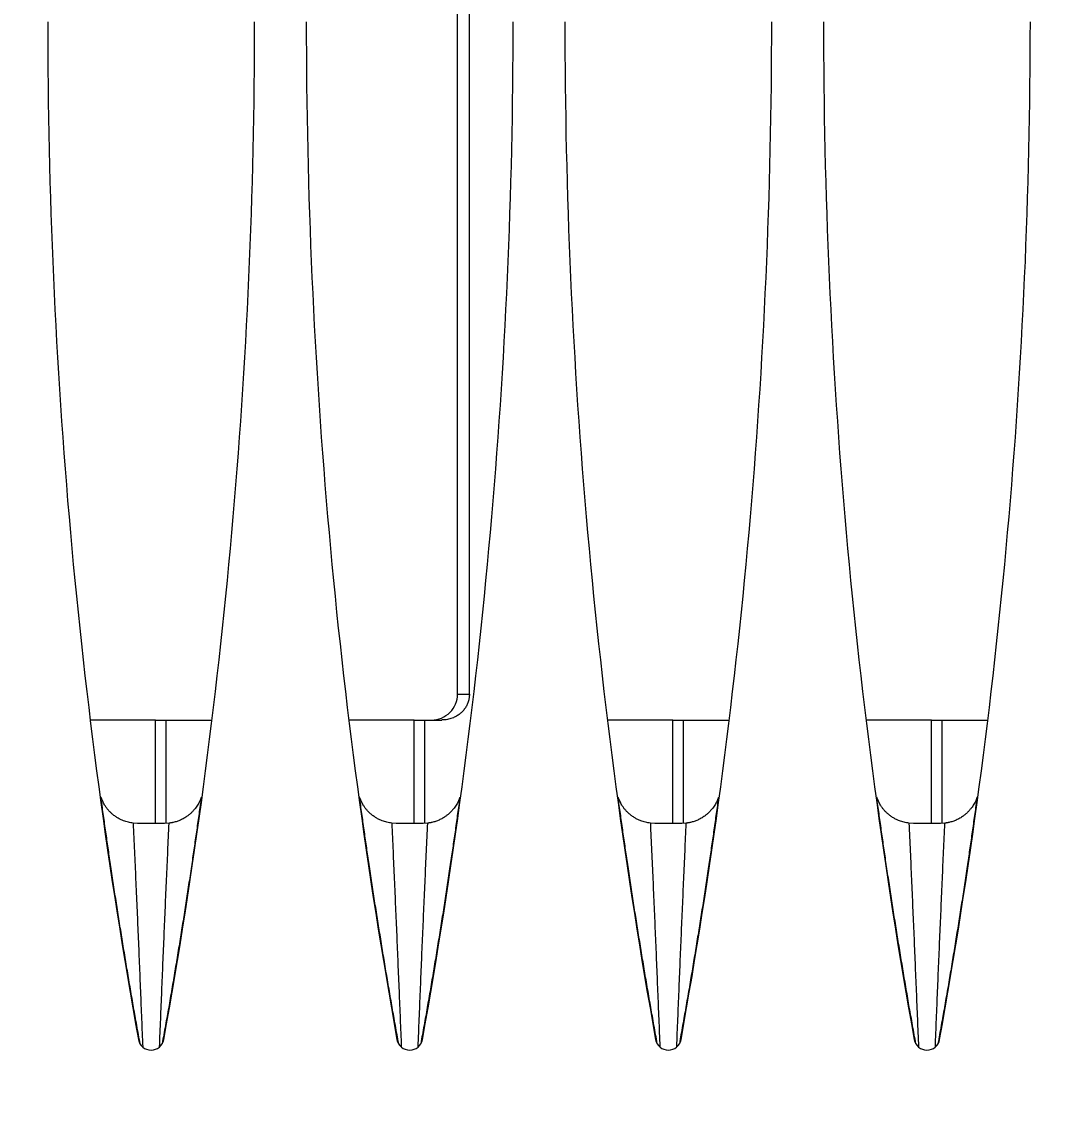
# Model space of a CAD drawing. Header units: metres. Extents: x -101133.8 to -101066.7, y -24899.3 to -24824.7.
# Drawn here: x -101102.58528 to -101102.54528, y -24841.47141 to -24841.42924 of the extents above; entities that cross this region are included whole.
import ezdxf

# ---------------------------------------------------------------- set-up
doc = ezdxf.new("R2010")
doc.units = ezdxf.units.M
doc.header["$LTSCALE"] = 0.2
doc.header["$PDSIZE"] = -5
doc.layers.add('CMT-COTATION DIVERS', color=1, linetype='Continuous')
doc.layers.add('CMT-CVC-MATERIEL', color=30, linetype='Continuous')
doc.styles.get("Standard").update_dxf_attribs({"font": 'arial.ttf'})
doc.dimstyles.get("Standard").update_dxf_attribs({"dimtxt": 0.18, "dimasz": 0.18, "dimexe": 0.18, "dimexo": 0.0625, "dimgap": 0.09, "dimtad": 0, "dimtih": 1, "dimtoh": 1, "dimdec": 4, "dimzin": 0, "dimdsep": 46, "dimtxsty": 'Standard', "dimcen": 0.09, "dimadec": 0, "dimazin": 0, "dimtfac": 1, "dimtdec": 4, "dimtofl": 0, "dimtmove": 0, "dimatfit": 3, "dimfxl": 1, "dimtolj": 1, "dimtzin": 0, "dimarcsym": 0})

# ---------------------------------------------------------------- blocks, each defined once
blk = doc.blocks.new('Cassette 600x600')
at = {"linetype": 'Continuous', "lineweight": 13}
for p, q in [((-20444.73, 352.832), (-20444.73, 355.361)), ((-20449.23, 354.73), (-20449.23, 354.764)), ((-20455.73, 353.702), (-20455.73, 353.736)), ((-20448.73, 353.527), (-20448.72, 353.7)), ((-20448.73, 352.832), (-20444.73, 352.832)), ((-20444.73, 352.832), (-20444.73, 352.421)), ((-20455.73, 352.274), (-20455.73, 352.308)), ((-20448.72, 352.31), (-20448.73, 352.483)), ((-20448.726, 352.421), (-20444.73, 352.421)), ((-20444.73, 352.421), (-20444.73, 350.649)), ((-20449.23, 351.246), (-20449.23, 351.28)), ((-20444.73, 342.832), (-20444.73, 345.361)), ((-20449.23, 344.73), (-20449.23, 344.764)), ((-20455.73, 343.702), (-20455.73, 343.736)), ((-20448.73, 343.527), (-20448.72, 343.7)), ((-20448.73, 342.832), (-20444.73, 342.832)), ((-20444.73, 342.832), (-20444.73, 342.421)), ((-20448.72, 342.31), (-20448.73, 342.483)), ((-20448.726, 342.421), (-20444.73, 342.421)), ((-20444.73, 342.421), (-20444.73, 341.768)), ((-20455.73, 342.274), (-20455.73, 342.308)), ((-20449.23, 341.246), (-20449.23, 341.28)), ((-20443.73, 341.155), (-20443.73, 340.695)), ((-20443.73, 341.155), (-20340.23, 341.155)), ((-20443.73, 340.695), (-20340.23, 340.695)), ((-20444.73, 332.832), (-20444.73, 335.361)), ((-20449.23, 334.73), (-20449.23, 334.764)), ((-20455.73, 333.702), (-20455.73, 333.736)), ((-20448.73, 333.527), (-20448.72, 333.7)), ((-20448.73, 332.832), (-20444.73, 332.832)), ((-20444.73, 332.832), (-20444.73, 332.421)), ((-20455.73, 332.274), (-20455.73, 332.308)), ((-20448.72, 332.31), (-20448.73, 332.483)), ((-20448.726, 332.421), (-20444.73, 332.421)), ((-20444.73, 332.421), (-20444.73, 330.649)), ((-20449.23, 331.246), (-20449.23, 331.28)), ((-20444.73, 322.832), (-20444.73, 325.361)), ((-20449.23, 324.73), (-20449.23, 324.764)), ((-20455.73, 323.702), (-20455.73, 323.736)), ((-20448.73, 323.527), (-20448.72, 323.7)), ((-20448.73, 322.832), (-20444.73, 322.832)), ((-20444.73, 322.832), (-20444.73, 322.421)), ((-20455.73, 322.274), (-20455.73, 322.308)), ((-20448.72, 322.31), (-20448.73, 322.483)), ((-20448.726, 322.421), (-20444.73, 322.421)), ((-20444.73, 322.421), (-20444.73, 320.649)), ((-20449.23, 321.246), (-20449.23, 321.28))]:
    blk.add_line(p, q, dxfattribs=at)
for centre, radius, start, end in [((-20417.73, 134.505), 222.5, 90, 100.18749), ((-20456.995, 353.005), 0.5, 100.1875, 259.8125), ((-20417.73, 571.505), 222.5, 259.81251, 270), ((-20417.73, 124.505), 222.5, 90, 100.18749), ((-20456.995, 343.005), 0.5, 100.1875, 259.8125), ((-20417.73, 561.505), 222.5, 259.81251, 270), ((-20417.73, 114.505), 222.5, 90, 100.18749), ((-20456.995, 333.005), 0.5, 100.1875, 259.8125), ((-20417.73, 551.505), 222.5, 259.81251, 270), ((-20417.73, 104.505), 222.5, 90, 100.18749), ((-20456.995, 323.005), 0.5, 100.1875, 259.8125), ((-20417.73, 541.505), 222.5, 259.81251, 270)]:
    blk.add_arc(centre, radius, start, end, dxfattribs=at)
blk.add_ellipse((-20443.73, 342.159), major_axis=(0, 1.004), ratio=0.996195, start_param=1.570796, end_param=3.141593, dxfattribs=at)
for points, knots in [([(-20457.255, 353.432), (-20457.136, 353.453), (-20457.018, 353.475), (-20456.9, 353.496), (-20456.782, 353.517), (-20456.664, 353.538), (-20456.544, 353.559), (-20456.424, 353.581), (-20456.3, 353.602), (-20456.188, 353.622), (-20456.077, 353.642), (-20455.977, 353.66), (-20455.833, 353.685), (-20455.644, 353.718), (-20455.378, 353.764), (-20455.133, 353.806), (-20454.889, 353.848), (-20454.664, 353.886), (-20454.434, 353.924), (-20454.204, 353.963), (-20453.968, 354.002), (-20453.734, 354.04), (-20453.5, 354.079), (-20453.267, 354.117), (-20453.034, 354.154), (-20452.8, 354.192), (-20452.567, 354.229), (-20452.333, 354.266), (-20452.099, 354.303), (-20451.865, 354.34), (-20451.632, 354.376), (-20451.399, 354.412), (-20451.168, 354.447), (-20450.931, 354.483), (-20450.694, 354.519), (-20450.451, 354.555), (-20450.229, 354.588), (-20450.008, 354.621), (-20449.808, 354.65), (-20449.602, 354.679), (-20449.396, 354.709), (-20449.185, 354.739), (-20448.975, 354.769), (-20448.764, 354.799), (-20448.556, 354.828), (-20448.347, 354.857), (-20448.138, 354.887), (-20447.929, 354.916), (-20447.719, 354.945)], [0, 0, 0, 0, 1, 1, 1, 2, 2, 2, 3, 3, 3, 4, 4, 4, 5, 5, 5, 6, 6, 6, 7, 7, 7, 8, 8, 8, 9, 9, 9, 10, 10, 10, 11, 11, 11, 12, 12, 12, 13, 13, 13, 14, 14, 14, 15, 15, 15, 16, 16, 16, 16]), ([(-20448.72, 353.7), (-20448.714, 353.731), (-20448.708, 353.762), (-20448.702, 353.793), (-20448.696, 353.824), (-20448.689, 353.855), (-20448.682, 353.886), (-20448.675, 353.918), (-20448.666, 353.949), (-20448.658, 353.979), (-20448.649, 354.009), (-20448.641, 354.037), (-20448.628, 354.071), (-20448.615, 354.106), (-20448.597, 354.148), (-20448.578, 354.187), (-20448.559, 354.227), (-20448.538, 354.265), (-20448.516, 354.302), (-20448.493, 354.338), (-20448.469, 354.375), (-20448.441, 354.413), (-20448.413, 354.45), (-20448.381, 354.49), (-20448.354, 354.52), (-20448.327, 354.551), (-20448.306, 354.574), (-20448.282, 354.598), (-20448.257, 354.622), (-20448.23, 354.648), (-20448.202, 354.671), (-20448.175, 354.695), (-20448.147, 354.717), (-20448.116, 354.74), (-20448.084, 354.762), (-20448.049, 354.785), (-20448.021, 354.802), (-20447.993, 354.819), (-20447.972, 354.829), (-20447.949, 354.841), (-20447.926, 354.853), (-20447.9, 354.866), (-20447.874, 354.878), (-20447.849, 354.889), (-20447.823, 354.901), (-20447.797, 354.912), (-20447.772, 354.923), (-20447.745, 354.934), (-20447.719, 354.945)], [0, 0, 0, 0, 1, 1, 1, 2, 2, 2, 3, 3, 3, 4, 4, 4, 5, 5, 5, 6, 6, 6, 7, 7, 7, 8, 8, 8, 9, 9, 9, 10, 10, 10, 11, 11, 11, 12, 12, 12, 13, 13, 13, 14, 14, 14, 15, 15, 15, 16, 16, 16, 16]), ([(-20448.72, 353.7), (-20449.081, 353.684), (-20449.442, 353.668), (-20449.803, 353.651), (-20450.164, 353.635), (-20450.525, 353.619), (-20450.885, 353.603), (-20451.246, 353.587), (-20451.607, 353.571), (-20451.968, 353.556), (-20452.329, 353.54), (-20452.69, 353.524), (-20453.05, 353.509), (-20453.411, 353.494), (-20453.771, 353.479), (-20454.132, 353.464), (-20454.492, 353.449), (-20454.852, 353.434), (-20455.212, 353.419), (-20455.573, 353.404), (-20455.933, 353.39), (-20456.293, 353.375), (-20456.653, 353.36), (-20457.014, 353.346), (-20457.374, 353.331)], [0, 0, 0, 0, 1, 1, 1, 2, 2, 2, 3, 3, 3, 4, 4, 4, 5, 5, 5, 6, 6, 6, 7, 7, 7, 8, 8, 8, 8]), ([(-20448.73, 352.483), (-20448.73, 352.503), (-20448.73, 352.524), (-20448.73, 352.544), (-20448.73, 352.565), (-20448.73, 352.585), (-20448.73, 352.606), (-20448.73, 352.627), (-20448.73, 352.648), (-20448.73, 352.669), (-20448.73, 352.69), (-20448.73, 352.711), (-20448.73, 352.733), (-20448.73, 352.755), (-20448.73, 352.777), (-20448.73, 352.799), (-20448.73, 352.822), (-20448.73, 352.844), (-20448.73, 352.867), (-20448.73, 352.89), (-20448.73, 352.912), (-20448.73, 352.935), (-20448.73, 352.958), (-20448.73, 352.981), (-20448.73, 353.004), (-20448.73, 353.028), (-20448.73, 353.051), (-20448.73, 353.074), (-20448.73, 353.097), (-20448.73, 353.119), (-20448.73, 353.142), (-20448.73, 353.165), (-20448.73, 353.188), (-20448.73, 353.21), (-20448.73, 353.232), (-20448.73, 353.254), (-20448.73, 353.276), (-20448.73, 353.298), (-20448.73, 353.319), (-20448.73, 353.341), (-20448.73, 353.362), (-20448.73, 353.383), (-20448.73, 353.404), (-20448.73, 353.425), (-20448.73, 353.445), (-20448.73, 353.466), (-20448.73, 353.486), (-20448.73, 353.507), (-20448.73, 353.527)], [0, 0, 0, 0, 1, 1, 1, 2, 2, 2, 3, 3, 3, 4, 4, 4, 5, 5, 5, 6, 6, 6, 7, 7, 7, 8, 8, 8, 9, 9, 9, 10, 10, 10, 11, 11, 11, 12, 12, 12, 13, 13, 13, 14, 14, 14, 15, 15, 15, 16, 16, 16, 16]), ([(-20457.374, 352.679), (-20457.014, 352.664), (-20456.653, 352.65), (-20456.293, 352.635), (-20455.933, 352.621), (-20455.573, 352.606), (-20455.212, 352.591), (-20454.852, 352.576), (-20454.492, 352.562), (-20454.132, 352.547), (-20453.771, 352.532), (-20453.411, 352.517), (-20453.05, 352.501), (-20452.69, 352.486), (-20452.329, 352.47), (-20451.968, 352.454), (-20451.607, 352.439), (-20451.246, 352.423), (-20450.885, 352.407), (-20450.525, 352.391), (-20450.164, 352.375), (-20449.803, 352.359), (-20449.442, 352.343), (-20449.081, 352.327), (-20448.72, 352.31)], [0, 0, 0, 0, 1, 1, 1, 2, 2, 2, 3, 3, 3, 4, 4, 4, 5, 5, 5, 6, 6, 6, 7, 7, 7, 8, 8, 8, 8]), ([(-20447.719, 351.065), (-20447.929, 351.094), (-20448.138, 351.124), (-20448.347, 351.153), (-20448.556, 351.182), (-20448.764, 351.212), (-20448.975, 351.241), (-20449.185, 351.271), (-20449.396, 351.301), (-20449.602, 351.331), (-20449.808, 351.361), (-20450.008, 351.39), (-20450.229, 351.422), (-20450.451, 351.455), (-20450.694, 351.491), (-20450.931, 351.527), (-20451.168, 351.563), (-20451.399, 351.598), (-20451.632, 351.634), (-20451.865, 351.67), (-20452.099, 351.707), (-20452.333, 351.744), (-20452.567, 351.781), (-20452.8, 351.818), (-20453.034, 351.856), (-20453.267, 351.894), (-20453.5, 351.931), (-20453.734, 351.97), (-20453.968, 352.008), (-20454.204, 352.048), (-20454.434, 352.086), (-20454.664, 352.125), (-20454.888, 352.163), (-20455.133, 352.204), (-20455.378, 352.246), (-20455.644, 352.292), (-20455.833, 352.325), (-20455.977, 352.351), (-20456.077, 352.368), (-20456.188, 352.388), (-20456.3, 352.408), (-20456.424, 352.43), (-20456.544, 352.451), (-20456.664, 352.473), (-20456.782, 352.493), (-20456.9, 352.515), (-20457.018, 352.536), (-20457.136, 352.557), (-20457.255, 352.578)], [0, 0, 0, 0, 1, 1, 1, 2, 2, 2, 3, 3, 3, 4, 4, 4, 5, 5, 5, 6, 6, 6, 7, 7, 7, 8, 8, 8, 9, 9, 9, 10, 10, 10, 11, 11, 11, 12, 12, 12, 13, 13, 13, 14, 14, 14, 15, 15, 15, 16, 16, 16, 16]), ([(-20447.719, 351.065), (-20447.727, 351.068), (-20447.735, 351.071), (-20447.743, 351.074), (-20447.751, 351.077), (-20447.759, 351.08), (-20447.767, 351.083), (-20447.775, 351.086), (-20447.783, 351.089), (-20447.79, 351.092), (-20447.798, 351.095), (-20447.805, 351.097), (-20447.814, 351.101), (-20447.836, 351.111), (-20447.871, 351.126), (-20447.901, 351.141), (-20447.932, 351.156), (-20447.958, 351.17), (-20447.984, 351.186), (-20448.011, 351.202), (-20448.039, 351.219), (-20448.063, 351.235), (-20448.088, 351.251), (-20448.109, 351.266), (-20448.137, 351.288), (-20448.166, 351.311), (-20448.202, 351.34), (-20448.233, 351.368), (-20448.265, 351.397), (-20448.293, 351.424), (-20448.32, 351.453), (-20448.348, 351.483), (-20448.375, 351.514), (-20448.398, 351.543), (-20448.422, 351.571), (-20448.442, 351.598), (-20448.467, 351.635), (-20448.493, 351.672), (-20448.523, 351.72), (-20448.548, 351.767), (-20448.574, 351.813), (-20448.595, 351.857), (-20448.614, 351.902), (-20448.633, 351.946), (-20448.649, 351.99), (-20448.664, 352.039), (-20448.678, 352.088), (-20448.691, 352.142), (-20448.698, 352.178), (-20448.701, 352.19), (-20448.703, 352.2), (-20448.705, 352.211), (-20448.706, 352.221), (-20448.708, 352.233), (-20448.71, 352.244), (-20448.712, 352.255), (-20448.713, 352.266), (-20448.715, 352.277), (-20448.717, 352.288), (-20448.718, 352.299), (-20448.72, 352.31)], [0, 0, 0, 0, 1, 1, 1, 2, 2, 2, 3, 3, 3, 4, 4, 4, 5, 5, 5, 6, 6, 6, 7, 7, 7, 8, 8, 8, 9, 9, 9, 10, 10, 10, 11, 11, 11, 12, 12, 12, 13, 13, 13, 14, 14, 14, 15, 15, 15, 16, 16, 16, 17, 17, 17, 18, 18, 18, 19, 19, 19, 20, 20, 20, 20]), ([(-20457.255, 343.432), (-20457.136, 343.453), (-20457.018, 343.475), (-20456.9, 343.496), (-20456.782, 343.517), (-20456.664, 343.538), (-20456.544, 343.559), (-20456.424, 343.581), (-20456.3, 343.602), (-20456.188, 343.622), (-20456.077, 343.642), (-20455.977, 343.66), (-20455.833, 343.685), (-20455.644, 343.718), (-20455.378, 343.764), (-20455.133, 343.806), (-20454.889, 343.848), (-20454.664, 343.886), (-20454.434, 343.924), (-20454.204, 343.963), (-20453.968, 344.002), (-20453.734, 344.04), (-20453.5, 344.079), (-20453.267, 344.117), (-20453.034, 344.154), (-20452.8, 344.192), (-20452.567, 344.229), (-20452.333, 344.266), (-20452.099, 344.303), (-20451.865, 344.34), (-20451.632, 344.376), (-20451.399, 344.412), (-20451.168, 344.447), (-20450.931, 344.483), (-20450.694, 344.519), (-20450.451, 344.555), (-20450.229, 344.588), (-20450.008, 344.621), (-20449.808, 344.65), (-20449.602, 344.679), (-20449.396, 344.709), (-20449.185, 344.739), (-20448.975, 344.769), (-20448.764, 344.799), (-20448.556, 344.828), (-20448.347, 344.857), (-20448.138, 344.887), (-20447.929, 344.916), (-20447.719, 344.945)], [0, 0, 0, 0, 1, 1, 1, 2, 2, 2, 3, 3, 3, 4, 4, 4, 5, 5, 5, 6, 6, 6, 7, 7, 7, 8, 8, 8, 9, 9, 9, 10, 10, 10, 11, 11, 11, 12, 12, 12, 13, 13, 13, 14, 14, 14, 15, 15, 15, 16, 16, 16, 16]), ([(-20448.72, 343.7), (-20448.714, 343.731), (-20448.708, 343.762), (-20448.702, 343.793), (-20448.696, 343.824), (-20448.689, 343.855), (-20448.682, 343.886), (-20448.675, 343.918), (-20448.666, 343.949), (-20448.658, 343.979), (-20448.649, 344.009), (-20448.641, 344.037), (-20448.628, 344.071), (-20448.615, 344.106), (-20448.597, 344.148), (-20448.578, 344.187), (-20448.559, 344.227), (-20448.538, 344.265), (-20448.516, 344.302), (-20448.493, 344.338), (-20448.469, 344.375), (-20448.441, 344.413), (-20448.413, 344.45), (-20448.381, 344.49), (-20448.354, 344.52), (-20448.327, 344.551), (-20448.306, 344.574), (-20448.282, 344.598), (-20448.257, 344.622), (-20448.23, 344.648), (-20448.202, 344.671), (-20448.175, 344.695), (-20448.147, 344.717), (-20448.116, 344.74), (-20448.084, 344.762), (-20448.049, 344.785), (-20448.021, 344.802), (-20447.993, 344.819), (-20447.972, 344.829), (-20447.949, 344.841), (-20447.926, 344.853), (-20447.9, 344.866), (-20447.874, 344.878), (-20447.849, 344.889), (-20447.823, 344.901), (-20447.797, 344.912), (-20447.772, 344.923), (-20447.745, 344.934), (-20447.719, 344.945)], [0, 0, 0, 0, 1, 1, 1, 2, 2, 2, 3, 3, 3, 4, 4, 4, 5, 5, 5, 6, 6, 6, 7, 7, 7, 8, 8, 8, 9, 9, 9, 10, 10, 10, 11, 11, 11, 12, 12, 12, 13, 13, 13, 14, 14, 14, 15, 15, 15, 16, 16, 16, 16]), ([(-20448.72, 343.7), (-20449.081, 343.684), (-20449.442, 343.668), (-20449.803, 343.651), (-20450.164, 343.635), (-20450.525, 343.619), (-20450.885, 343.603), (-20451.246, 343.587), (-20451.607, 343.571), (-20451.968, 343.556), (-20452.329, 343.54), (-20452.69, 343.524), (-20453.05, 343.509), (-20453.411, 343.494), (-20453.771, 343.479), (-20454.132, 343.464), (-20454.492, 343.449), (-20454.852, 343.434), (-20455.212, 343.419), (-20455.573, 343.404), (-20455.933, 343.39), (-20456.293, 343.375), (-20456.653, 343.36), (-20457.014, 343.346), (-20457.374, 343.331)], [0, 0, 0, 0, 1, 1, 1, 2, 2, 2, 3, 3, 3, 4, 4, 4, 5, 5, 5, 6, 6, 6, 7, 7, 7, 8, 8, 8, 8]), ([(-20448.73, 342.483), (-20448.73, 342.503), (-20448.73, 342.524), (-20448.73, 342.544), (-20448.73, 342.565), (-20448.73, 342.585), (-20448.73, 342.606), (-20448.73, 342.627), (-20448.73, 342.648), (-20448.73, 342.669), (-20448.73, 342.69), (-20448.73, 342.711), (-20448.73, 342.733), (-20448.73, 342.755), (-20448.73, 342.777), (-20448.73, 342.799), (-20448.73, 342.822), (-20448.73, 342.844), (-20448.73, 342.867), (-20448.73, 342.89), (-20448.73, 342.912), (-20448.73, 342.935), (-20448.73, 342.958), (-20448.73, 342.981), (-20448.73, 343.004), (-20448.73, 343.028), (-20448.73, 343.051), (-20448.73, 343.074), (-20448.73, 343.097), (-20448.73, 343.119), (-20448.73, 343.142), (-20448.73, 343.165), (-20448.73, 343.188), (-20448.73, 343.21), (-20448.73, 343.232), (-20448.73, 343.254), (-20448.73, 343.276), (-20448.73, 343.298), (-20448.73, 343.319), (-20448.73, 343.341), (-20448.73, 343.362), (-20448.73, 343.383), (-20448.73, 343.404), (-20448.73, 343.425), (-20448.73, 343.445), (-20448.73, 343.466), (-20448.73, 343.486), (-20448.73, 343.507), (-20448.73, 343.527)], [0, 0, 0, 0, 1, 1, 1, 2, 2, 2, 3, 3, 3, 4, 4, 4, 5, 5, 5, 6, 6, 6, 7, 7, 7, 8, 8, 8, 9, 9, 9, 10, 10, 10, 11, 11, 11, 12, 12, 12, 13, 13, 13, 14, 14, 14, 15, 15, 15, 16, 16, 16, 16]), ([(-20457.374, 342.679), (-20457.014, 342.664), (-20456.653, 342.65), (-20456.293, 342.635), (-20455.933, 342.621), (-20455.573, 342.606), (-20455.212, 342.591), (-20454.852, 342.576), (-20454.492, 342.562), (-20454.132, 342.547), (-20453.771, 342.532), (-20453.411, 342.517), (-20453.05, 342.501), (-20452.69, 342.486), (-20452.329, 342.47), (-20451.968, 342.454), (-20451.607, 342.439), (-20451.246, 342.423), (-20450.885, 342.407), (-20450.525, 342.391), (-20450.164, 342.375), (-20449.803, 342.359), (-20449.442, 342.343), (-20449.081, 342.327), (-20448.72, 342.31)], [0, 0, 0, 0, 1, 1, 1, 2, 2, 2, 3, 3, 3, 4, 4, 4, 5, 5, 5, 6, 6, 6, 7, 7, 7, 8, 8, 8, 8]), ([(-20447.719, 341.065), (-20447.929, 341.094), (-20448.138, 341.124), (-20448.347, 341.153), (-20448.556, 341.182), (-20448.764, 341.212), (-20448.975, 341.241), (-20449.185, 341.271), (-20449.396, 341.301), (-20449.602, 341.331), (-20449.808, 341.361), (-20450.008, 341.39), (-20450.229, 341.422), (-20450.451, 341.455), (-20450.694, 341.491), (-20450.931, 341.527), (-20451.168, 341.563), (-20451.399, 341.598), (-20451.632, 341.634), (-20451.865, 341.67), (-20452.099, 341.707), (-20452.333, 341.744), (-20452.567, 341.781), (-20452.8, 341.818), (-20453.034, 341.856), (-20453.267, 341.894), (-20453.5, 341.931), (-20453.734, 341.97), (-20453.968, 342.008), (-20454.204, 342.048), (-20454.434, 342.086), (-20454.664, 342.125), (-20454.888, 342.163), (-20455.133, 342.204), (-20455.378, 342.246), (-20455.644, 342.292), (-20455.833, 342.325), (-20455.977, 342.351), (-20456.077, 342.368), (-20456.188, 342.388), (-20456.3, 342.408), (-20456.424, 342.43), (-20456.544, 342.451), (-20456.664, 342.473), (-20456.782, 342.493), (-20456.9, 342.515), (-20457.018, 342.536), (-20457.136, 342.557), (-20457.255, 342.578)], [0, 0, 0, 0, 1, 1, 1, 2, 2, 2, 3, 3, 3, 4, 4, 4, 5, 5, 5, 6, 6, 6, 7, 7, 7, 8, 8, 8, 9, 9, 9, 10, 10, 10, 11, 11, 11, 12, 12, 12, 13, 13, 13, 14, 14, 14, 15, 15, 15, 16, 16, 16, 16]), ([(-20447.719, 341.065), (-20447.727, 341.068), (-20447.735, 341.071), (-20447.743, 341.074), (-20447.751, 341.077), (-20447.759, 341.08), (-20447.767, 341.083), (-20447.775, 341.086), (-20447.783, 341.089), (-20447.79, 341.092), (-20447.798, 341.095), (-20447.805, 341.098), (-20447.814, 341.101), (-20447.836, 341.111), (-20447.871, 341.126), (-20447.901, 341.141), (-20447.932, 341.156), (-20447.958, 341.17), (-20447.984, 341.186), (-20448.011, 341.202), (-20448.039, 341.219), (-20448.063, 341.235), (-20448.088, 341.251), (-20448.109, 341.266), (-20448.137, 341.288), (-20448.166, 341.311), (-20448.202, 341.34), (-20448.233, 341.368), (-20448.265, 341.397), (-20448.293, 341.424), (-20448.32, 341.453), (-20448.348, 341.483), (-20448.375, 341.514), (-20448.398, 341.543), (-20448.422, 341.571), (-20448.442, 341.598), (-20448.467, 341.635), (-20448.493, 341.672), (-20448.523, 341.72), (-20448.548, 341.767), (-20448.574, 341.813), (-20448.595, 341.857), (-20448.614, 341.902), (-20448.633, 341.946), (-20448.649, 341.99), (-20448.664, 342.039), (-20448.678, 342.088), (-20448.691, 342.142), (-20448.698, 342.178), (-20448.701, 342.19), (-20448.703, 342.2), (-20448.705, 342.211), (-20448.706, 342.221), (-20448.708, 342.233), (-20448.71, 342.244), (-20448.712, 342.255), (-20448.713, 342.266), (-20448.715, 342.277), (-20448.717, 342.288), (-20448.718, 342.299), (-20448.72, 342.31)], [0, 0, 0, 0, 1, 1, 1, 2, 2, 2, 3, 3, 3, 4, 4, 4, 5, 5, 5, 6, 6, 6, 7, 7, 7, 8, 8, 8, 9, 9, 9, 10, 10, 10, 11, 11, 11, 12, 12, 12, 13, 13, 13, 14, 14, 14, 15, 15, 15, 16, 16, 16, 17, 17, 17, 18, 18, 18, 19, 19, 19, 20, 20, 20, 20]), ([(-20443.73, 340.695), (-20443.755, 340.698), (-20443.78, 340.7), (-20443.805, 340.703), (-20443.83, 340.705), (-20443.855, 340.708), (-20443.88, 340.712), (-20443.905, 340.715), (-20443.929, 340.719), (-20443.953, 340.724), (-20443.978, 340.729), (-20444.002, 340.735), (-20444.025, 340.742), (-20444.049, 340.749), (-20444.072, 340.757), (-20444.095, 340.767), (-20444.118, 340.776), (-20444.14, 340.786), (-20444.162, 340.797), (-20444.184, 340.808), (-20444.206, 340.82), (-20444.226, 340.833), (-20444.247, 340.846), (-20444.267, 340.859), (-20444.287, 340.873), (-20444.307, 340.887), (-20444.327, 340.902), (-20444.345, 340.918), (-20444.364, 340.933), (-20444.382, 340.949), (-20444.399, 340.966), (-20444.417, 340.982), (-20444.433, 340.999), (-20444.449, 341.016), (-20444.465, 341.033), (-20444.479, 341.05), (-20444.494, 341.069), (-20444.509, 341.088), (-20444.524, 341.108), (-20444.538, 341.129), (-20444.552, 341.149), (-20444.565, 341.169), (-20444.577, 341.19), (-20444.589, 341.211), (-20444.601, 341.233), (-20444.611, 341.252), (-20444.621, 341.272), (-20444.629, 341.289), (-20444.64, 341.315), (-20444.651, 341.342), (-20444.665, 341.378), (-20444.676, 341.411), (-20444.686, 341.444), (-20444.694, 341.475), (-20444.701, 341.505), (-20444.708, 341.535), (-20444.714, 341.565), (-20444.718, 341.597), (-20444.723, 341.629), (-20444.726, 341.663), (-20444.727, 341.685), (-20444.728, 341.693), (-20444.728, 341.699), (-20444.728, 341.706), (-20444.728, 341.713), (-20444.729, 341.72), (-20444.729, 341.727), (-20444.729, 341.734), (-20444.729, 341.741), (-20444.729, 341.747), (-20444.73, 341.754), (-20444.73, 341.761), (-20444.73, 341.768)], [0, 0, 0, 0, 1, 1, 1, 2, 2, 2, 3, 3, 3, 4, 4, 4, 5, 5, 5, 6, 6, 6, 7, 7, 7, 8, 8, 8, 9, 9, 9, 10, 10, 10, 11, 11, 11, 12, 12, 12, 13, 13, 13, 14, 14, 14, 15, 15, 15, 16, 16, 16, 17, 17, 17, 18, 18, 18, 19, 19, 19, 20, 20, 20, 21, 21, 21, 22, 22, 22, 23, 23, 23, 24, 24, 24, 24]), ([(-20457.255, 333.432), (-20457.136, 333.453), (-20457.018, 333.475), (-20456.9, 333.496), (-20456.782, 333.517), (-20456.664, 333.538), (-20456.544, 333.559), (-20456.424, 333.581), (-20456.3, 333.602), (-20456.188, 333.622), (-20456.077, 333.642), (-20455.977, 333.66), (-20455.833, 333.685), (-20455.644, 333.718), (-20455.378, 333.764), (-20455.133, 333.806), (-20454.889, 333.848), (-20454.664, 333.886), (-20454.434, 333.924), (-20454.204, 333.963), (-20453.968, 334.002), (-20453.734, 334.04), (-20453.5, 334.079), (-20453.267, 334.117), (-20453.034, 334.154), (-20452.8, 334.192), (-20452.567, 334.229), (-20452.333, 334.266), (-20452.099, 334.303), (-20451.865, 334.34), (-20451.632, 334.376), (-20451.399, 334.412), (-20451.168, 334.447), (-20450.931, 334.483), (-20450.694, 334.519), (-20450.451, 334.555), (-20450.229, 334.588), (-20450.008, 334.621), (-20449.808, 334.65), (-20449.602, 334.679), (-20449.396, 334.709), (-20449.185, 334.739), (-20448.975, 334.769), (-20448.764, 334.799), (-20448.556, 334.828), (-20448.347, 334.857), (-20448.138, 334.887), (-20447.929, 334.916), (-20447.719, 334.945)], [0, 0, 0, 0, 1, 1, 1, 2, 2, 2, 3, 3, 3, 4, 4, 4, 5, 5, 5, 6, 6, 6, 7, 7, 7, 8, 8, 8, 9, 9, 9, 10, 10, 10, 11, 11, 11, 12, 12, 12, 13, 13, 13, 14, 14, 14, 15, 15, 15, 16, 16, 16, 16]), ([(-20448.72, 333.7), (-20448.714, 333.731), (-20448.708, 333.762), (-20448.702, 333.793), (-20448.696, 333.824), (-20448.689, 333.855), (-20448.682, 333.886), (-20448.675, 333.918), (-20448.666, 333.949), (-20448.658, 333.979), (-20448.649, 334.009), (-20448.641, 334.037), (-20448.628, 334.071), (-20448.615, 334.106), (-20448.597, 334.148), (-20448.578, 334.187), (-20448.559, 334.227), (-20448.538, 334.265), (-20448.516, 334.301), (-20448.493, 334.338), (-20448.469, 334.375), (-20448.441, 334.413), (-20448.413, 334.45), (-20448.381, 334.49), (-20448.354, 334.52), (-20448.327, 334.551), (-20448.306, 334.574), (-20448.282, 334.598), (-20448.257, 334.622), (-20448.23, 334.648), (-20448.202, 334.671), (-20448.175, 334.695), (-20448.147, 334.717), (-20448.116, 334.74), (-20448.084, 334.762), (-20448.049, 334.785), (-20448.021, 334.802), (-20447.993, 334.819), (-20447.972, 334.829), (-20447.949, 334.841), (-20447.926, 334.853), (-20447.9, 334.866), (-20447.874, 334.878), (-20447.849, 334.889), (-20447.823, 334.901), (-20447.797, 334.912), (-20447.772, 334.923), (-20447.745, 334.934), (-20447.719, 334.945)], [0, 0, 0, 0, 1, 1, 1, 2, 2, 2, 3, 3, 3, 4, 4, 4, 5, 5, 5, 6, 6, 6, 7, 7, 7, 8, 8, 8, 9, 9, 9, 10, 10, 10, 11, 11, 11, 12, 12, 12, 13, 13, 13, 14, 14, 14, 15, 15, 15, 16, 16, 16, 16]), ([(-20448.72, 333.7), (-20449.081, 333.684), (-20449.442, 333.668), (-20449.803, 333.651), (-20450.164, 333.635), (-20450.525, 333.619), (-20450.885, 333.603), (-20451.246, 333.587), (-20451.607, 333.571), (-20451.968, 333.556), (-20452.329, 333.54), (-20452.69, 333.524), (-20453.05, 333.509), (-20453.411, 333.494), (-20453.771, 333.479), (-20454.132, 333.464), (-20454.492, 333.449), (-20454.852, 333.434), (-20455.212, 333.419), (-20455.573, 333.404), (-20455.933, 333.39), (-20456.293, 333.375), (-20456.653, 333.36), (-20457.014, 333.346), (-20457.374, 333.331)], [0, 0, 0, 0, 1, 1, 1, 2, 2, 2, 3, 3, 3, 4, 4, 4, 5, 5, 5, 6, 6, 6, 7, 7, 7, 8, 8, 8, 8]), ([(-20448.73, 332.483), (-20448.73, 332.503), (-20448.73, 332.524), (-20448.73, 332.544), (-20448.73, 332.565), (-20448.73, 332.585), (-20448.73, 332.606), (-20448.73, 332.627), (-20448.73, 332.648), (-20448.73, 332.669), (-20448.73, 332.69), (-20448.73, 332.711), (-20448.73, 332.733), (-20448.73, 332.755), (-20448.73, 332.777), (-20448.73, 332.799), (-20448.73, 332.822), (-20448.73, 332.844), (-20448.73, 332.867), (-20448.73, 332.89), (-20448.73, 332.912), (-20448.73, 332.935), (-20448.73, 332.958), (-20448.73, 332.981), (-20448.73, 333.004), (-20448.73, 333.028), (-20448.73, 333.051), (-20448.73, 333.074), (-20448.73, 333.097), (-20448.73, 333.12), (-20448.73, 333.142), (-20448.73, 333.165), (-20448.73, 333.188), (-20448.73, 333.21), (-20448.73, 333.232), (-20448.73, 333.254), (-20448.73, 333.276), (-20448.73, 333.298), (-20448.73, 333.319), (-20448.73, 333.341), (-20448.73, 333.362), (-20448.73, 333.383), (-20448.73, 333.404), (-20448.73, 333.425), (-20448.73, 333.445), (-20448.73, 333.466), (-20448.73, 333.486), (-20448.73, 333.507), (-20448.73, 333.527)], [0, 0, 0, 0, 1, 1, 1, 2, 2, 2, 3, 3, 3, 4, 4, 4, 5, 5, 5, 6, 6, 6, 7, 7, 7, 8, 8, 8, 9, 9, 9, 10, 10, 10, 11, 11, 11, 12, 12, 12, 13, 13, 13, 14, 14, 14, 15, 15, 15, 16, 16, 16, 16]), ([(-20457.374, 332.679), (-20457.014, 332.664), (-20456.653, 332.65), (-20456.293, 332.635), (-20455.933, 332.621), (-20455.573, 332.606), (-20455.212, 332.591), (-20454.852, 332.576), (-20454.492, 332.562), (-20454.132, 332.547), (-20453.771, 332.532), (-20453.411, 332.516), (-20453.05, 332.501), (-20452.69, 332.486), (-20452.329, 332.47), (-20451.968, 332.454), (-20451.607, 332.439), (-20451.246, 332.423), (-20450.885, 332.407), (-20450.525, 332.391), (-20450.164, 332.375), (-20449.803, 332.359), (-20449.442, 332.343), (-20449.081, 332.327), (-20448.72, 332.31)], [0, 0, 0, 0, 1, 1, 1, 2, 2, 2, 3, 3, 3, 4, 4, 4, 5, 5, 5, 6, 6, 6, 7, 7, 7, 8, 8, 8, 8]), ([(-20447.719, 331.065), (-20447.929, 331.094), (-20448.138, 331.124), (-20448.347, 331.153), (-20448.556, 331.182), (-20448.764, 331.212), (-20448.975, 331.241), (-20449.185, 331.271), (-20449.396, 331.301), (-20449.602, 331.331), (-20449.808, 331.361), (-20450.008, 331.39), (-20450.229, 331.422), (-20450.451, 331.455), (-20450.694, 331.491), (-20450.931, 331.527), (-20451.168, 331.563), (-20451.399, 331.598), (-20451.632, 331.634), (-20451.865, 331.67), (-20452.099, 331.707), (-20452.333, 331.744), (-20452.567, 331.781), (-20452.8, 331.818), (-20453.034, 331.856), (-20453.267, 331.894), (-20453.5, 331.931), (-20453.734, 331.97), (-20453.968, 332.008), (-20454.204, 332.048), (-20454.434, 332.086), (-20454.664, 332.125), (-20454.888, 332.163), (-20455.133, 332.204), (-20455.378, 332.246), (-20455.644, 332.292), (-20455.833, 332.325), (-20455.977, 332.351), (-20456.077, 332.368), (-20456.188, 332.388), (-20456.3, 332.408), (-20456.424, 332.43), (-20456.544, 332.451), (-20456.664, 332.473), (-20456.782, 332.493), (-20456.9, 332.515), (-20457.018, 332.536), (-20457.136, 332.557), (-20457.255, 332.578)], [0, 0, 0, 0, 1, 1, 1, 2, 2, 2, 3, 3, 3, 4, 4, 4, 5, 5, 5, 6, 6, 6, 7, 7, 7, 8, 8, 8, 9, 9, 9, 10, 10, 10, 11, 11, 11, 12, 12, 12, 13, 13, 13, 14, 14, 14, 15, 15, 15, 16, 16, 16, 16]), ([(-20447.719, 331.065), (-20447.727, 331.068), (-20447.735, 331.071), (-20447.743, 331.074), (-20447.751, 331.077), (-20447.759, 331.08), (-20447.767, 331.083), (-20447.775, 331.086), (-20447.783, 331.089), (-20447.79, 331.092), (-20447.798, 331.095), (-20447.805, 331.098), (-20447.814, 331.101), (-20447.836, 331.111), (-20447.871, 331.126), (-20447.901, 331.141), (-20447.932, 331.156), (-20447.958, 331.17), (-20447.984, 331.186), (-20448.011, 331.202), (-20448.039, 331.219), (-20448.063, 331.235), (-20448.088, 331.251), (-20448.109, 331.266), (-20448.137, 331.288), (-20448.166, 331.311), (-20448.202, 331.34), (-20448.233, 331.368), (-20448.265, 331.397), (-20448.293, 331.424), (-20448.32, 331.453), (-20448.348, 331.483), (-20448.375, 331.514), (-20448.398, 331.543), (-20448.422, 331.571), (-20448.442, 331.598), (-20448.467, 331.635), (-20448.493, 331.672), (-20448.523, 331.72), (-20448.548, 331.767), (-20448.574, 331.813), (-20448.595, 331.857), (-20448.614, 331.902), (-20448.633, 331.946), (-20448.649, 331.99), (-20448.664, 332.039), (-20448.678, 332.088), (-20448.691, 332.142), (-20448.698, 332.178), (-20448.701, 332.19), (-20448.703, 332.2), (-20448.705, 332.211), (-20448.706, 332.221), (-20448.708, 332.233), (-20448.71, 332.244), (-20448.712, 332.255), (-20448.713, 332.266), (-20448.715, 332.277), (-20448.717, 332.288), (-20448.718, 332.299), (-20448.72, 332.31)], [0, 0, 0, 0, 1, 1, 1, 2, 2, 2, 3, 3, 3, 4, 4, 4, 5, 5, 5, 6, 6, 6, 7, 7, 7, 8, 8, 8, 9, 9, 9, 10, 10, 10, 11, 11, 11, 12, 12, 12, 13, 13, 13, 14, 14, 14, 15, 15, 15, 16, 16, 16, 17, 17, 17, 18, 18, 18, 19, 19, 19, 20, 20, 20, 20]), ([(-20457.255, 323.432), (-20457.136, 323.453), (-20457.018, 323.475), (-20456.9, 323.496), (-20456.782, 323.517), (-20456.664, 323.538), (-20456.544, 323.559), (-20456.424, 323.581), (-20456.3, 323.602), (-20456.188, 323.622), (-20456.077, 323.642), (-20455.977, 323.66), (-20455.833, 323.685), (-20455.644, 323.718), (-20455.378, 323.764), (-20455.133, 323.806), (-20454.889, 323.848), (-20454.664, 323.886), (-20454.434, 323.924), (-20454.204, 323.963), (-20453.968, 324.002), (-20453.734, 324.04), (-20453.5, 324.079), (-20453.267, 324.117), (-20453.034, 324.154), (-20452.8, 324.192), (-20452.567, 324.229), (-20452.333, 324.266), (-20452.099, 324.303), (-20451.865, 324.34), (-20451.632, 324.376), (-20451.399, 324.412), (-20451.168, 324.447), (-20450.931, 324.483), (-20450.694, 324.519), (-20450.451, 324.555), (-20450.229, 324.588), (-20450.008, 324.621), (-20449.808, 324.65), (-20449.602, 324.679), (-20449.396, 324.709), (-20449.185, 324.739), (-20448.975, 324.769), (-20448.764, 324.799), (-20448.556, 324.828), (-20448.347, 324.857), (-20448.138, 324.887), (-20447.929, 324.916), (-20447.719, 324.945)], [0, 0, 0, 0, 1, 1, 1, 2, 2, 2, 3, 3, 3, 4, 4, 4, 5, 5, 5, 6, 6, 6, 7, 7, 7, 8, 8, 8, 9, 9, 9, 10, 10, 10, 11, 11, 11, 12, 12, 12, 13, 13, 13, 14, 14, 14, 15, 15, 15, 16, 16, 16, 16]), ([(-20448.72, 323.7), (-20448.714, 323.731), (-20448.708, 323.762), (-20448.702, 323.793), (-20448.696, 323.824), (-20448.689, 323.855), (-20448.682, 323.886), (-20448.675, 323.918), (-20448.666, 323.949), (-20448.658, 323.979), (-20448.649, 324.009), (-20448.641, 324.037), (-20448.628, 324.071), (-20448.615, 324.106), (-20448.597, 324.148), (-20448.578, 324.187), (-20448.559, 324.227), (-20448.538, 324.265), (-20448.516, 324.302), (-20448.493, 324.338), (-20448.469, 324.375), (-20448.441, 324.413), (-20448.413, 324.45), (-20448.381, 324.49), (-20448.354, 324.52), (-20448.327, 324.551), (-20448.306, 324.574), (-20448.282, 324.598), (-20448.257, 324.622), (-20448.23, 324.648), (-20448.202, 324.671), (-20448.175, 324.695), (-20448.147, 324.717), (-20448.116, 324.74), (-20448.084, 324.762), (-20448.049, 324.785), (-20448.021, 324.802), (-20447.993, 324.819), (-20447.972, 324.829), (-20447.949, 324.841), (-20447.926, 324.853), (-20447.9, 324.866), (-20447.874, 324.878), (-20447.849, 324.889), (-20447.823, 324.901), (-20447.797, 324.912), (-20447.772, 324.923), (-20447.745, 324.934), (-20447.719, 324.945)], [0, 0, 0, 0, 1, 1, 1, 2, 2, 2, 3, 3, 3, 4, 4, 4, 5, 5, 5, 6, 6, 6, 7, 7, 7, 8, 8, 8, 9, 9, 9, 10, 10, 10, 11, 11, 11, 12, 12, 12, 13, 13, 13, 14, 14, 14, 15, 15, 15, 16, 16, 16, 16]), ([(-20448.72, 323.7), (-20449.081, 323.684), (-20449.442, 323.668), (-20449.803, 323.651), (-20450.164, 323.635), (-20450.525, 323.619), (-20450.885, 323.603), (-20451.246, 323.587), (-20451.607, 323.571), (-20451.968, 323.556), (-20452.329, 323.54), (-20452.69, 323.524), (-20453.05, 323.509), (-20453.411, 323.494), (-20453.771, 323.479), (-20454.132, 323.464), (-20454.492, 323.449), (-20454.852, 323.434), (-20455.212, 323.419), (-20455.573, 323.404), (-20455.933, 323.39), (-20456.293, 323.375), (-20456.653, 323.36), (-20457.014, 323.346), (-20457.374, 323.331)], [0, 0, 0, 0, 1, 1, 1, 2, 2, 2, 3, 3, 3, 4, 4, 4, 5, 5, 5, 6, 6, 6, 7, 7, 7, 8, 8, 8, 8]), ([(-20448.73, 322.483), (-20448.73, 322.503), (-20448.73, 322.524), (-20448.73, 322.544), (-20448.73, 322.565), (-20448.73, 322.585), (-20448.73, 322.606), (-20448.73, 322.627), (-20448.73, 322.648), (-20448.73, 322.669), (-20448.73, 322.69), (-20448.73, 322.711), (-20448.73, 322.733), (-20448.73, 322.755), (-20448.73, 322.777), (-20448.73, 322.799), (-20448.73, 322.822), (-20448.73, 322.844), (-20448.73, 322.867), (-20448.73, 322.89), (-20448.73, 322.912), (-20448.73, 322.935), (-20448.73, 322.958), (-20448.73, 322.981), (-20448.73, 323.004), (-20448.73, 323.028), (-20448.73, 323.051), (-20448.73, 323.074), (-20448.73, 323.097), (-20448.73, 323.119), (-20448.73, 323.142), (-20448.73, 323.165), (-20448.73, 323.188), (-20448.73, 323.21), (-20448.73, 323.232), (-20448.73, 323.254), (-20448.73, 323.276), (-20448.73, 323.298), (-20448.73, 323.319), (-20448.73, 323.341), (-20448.73, 323.362), (-20448.73, 323.383), (-20448.73, 323.404), (-20448.73, 323.425), (-20448.73, 323.445), (-20448.73, 323.466), (-20448.73, 323.486), (-20448.73, 323.507), (-20448.73, 323.527)], [0, 0, 0, 0, 1, 1, 1, 2, 2, 2, 3, 3, 3, 4, 4, 4, 5, 5, 5, 6, 6, 6, 7, 7, 7, 8, 8, 8, 9, 9, 9, 10, 10, 10, 11, 11, 11, 12, 12, 12, 13, 13, 13, 14, 14, 14, 15, 15, 15, 16, 16, 16, 16]), ([(-20457.374, 322.679), (-20457.014, 322.664), (-20456.653, 322.65), (-20456.293, 322.635), (-20455.933, 322.621), (-20455.573, 322.606), (-20455.212, 322.591), (-20454.852, 322.576), (-20454.492, 322.562), (-20454.132, 322.547), (-20453.771, 322.532), (-20453.411, 322.517), (-20453.05, 322.501), (-20452.69, 322.486), (-20452.329, 322.47), (-20451.968, 322.454), (-20451.607, 322.439), (-20451.246, 322.423), (-20450.885, 322.407), (-20450.525, 322.391), (-20450.164, 322.375), (-20449.803, 322.359), (-20449.442, 322.343), (-20449.081, 322.327), (-20448.72, 322.31)], [0, 0, 0, 0, 1, 1, 1, 2, 2, 2, 3, 3, 3, 4, 4, 4, 5, 5, 5, 6, 6, 6, 7, 7, 7, 8, 8, 8, 8]), ([(-20447.719, 321.065), (-20447.929, 321.094), (-20448.138, 321.124), (-20448.347, 321.153), (-20448.556, 321.182), (-20448.764, 321.212), (-20448.975, 321.241), (-20449.185, 321.271), (-20449.396, 321.301), (-20449.602, 321.331), (-20449.808, 321.361), (-20450.008, 321.39), (-20450.229, 321.422), (-20450.451, 321.455), (-20450.694, 321.491), (-20450.931, 321.527), (-20451.168, 321.563), (-20451.399, 321.598), (-20451.632, 321.634), (-20451.865, 321.67), (-20452.099, 321.707), (-20452.333, 321.744), (-20452.567, 321.781), (-20452.8, 321.818), (-20453.034, 321.856), (-20453.267, 321.894), (-20453.5, 321.931), (-20453.734, 321.97), (-20453.968, 322.008), (-20454.204, 322.048), (-20454.434, 322.086), (-20454.664, 322.125), (-20454.888, 322.163), (-20455.133, 322.204), (-20455.378, 322.246), (-20455.644, 322.292), (-20455.833, 322.325), (-20455.977, 322.351), (-20456.077, 322.368), (-20456.188, 322.388), (-20456.3, 322.408), (-20456.424, 322.43), (-20456.544, 322.451), (-20456.664, 322.473), (-20456.782, 322.493), (-20456.9, 322.515), (-20457.018, 322.536), (-20457.136, 322.557), (-20457.255, 322.578)], [0, 0, 0, 0, 1, 1, 1, 2, 2, 2, 3, 3, 3, 4, 4, 4, 5, 5, 5, 6, 6, 6, 7, 7, 7, 8, 8, 8, 9, 9, 9, 10, 10, 10, 11, 11, 11, 12, 12, 12, 13, 13, 13, 14, 14, 14, 15, 15, 15, 16, 16, 16, 16]), ([(-20447.719, 321.065), (-20447.727, 321.068), (-20447.735, 321.071), (-20447.743, 321.074), (-20447.751, 321.077), (-20447.759, 321.08), (-20447.767, 321.083), (-20447.775, 321.086), (-20447.783, 321.089), (-20447.79, 321.092), (-20447.798, 321.095), (-20447.805, 321.097), (-20447.814, 321.101), (-20447.836, 321.111), (-20447.871, 321.126), (-20447.901, 321.141), (-20447.932, 321.156), (-20447.958, 321.17), (-20447.984, 321.186), (-20448.011, 321.202), (-20448.039, 321.219), (-20448.063, 321.235), (-20448.088, 321.251), (-20448.109, 321.266), (-20448.137, 321.288), (-20448.166, 321.311), (-20448.202, 321.34), (-20448.233, 321.368), (-20448.265, 321.397), (-20448.293, 321.424), (-20448.32, 321.453), (-20448.348, 321.483), (-20448.375, 321.514), (-20448.398, 321.543), (-20448.422, 321.571), (-20448.442, 321.598), (-20448.467, 321.635), (-20448.493, 321.672), (-20448.523, 321.72), (-20448.548, 321.767), (-20448.574, 321.813), (-20448.595, 321.857), (-20448.614, 321.902), (-20448.633, 321.946), (-20448.649, 321.99), (-20448.664, 322.039), (-20448.678, 322.088), (-20448.691, 322.142), (-20448.698, 322.178), (-20448.701, 322.19), (-20448.703, 322.2), (-20448.705, 322.211), (-20448.706, 322.221), (-20448.708, 322.233), (-20448.71, 322.244), (-20448.712, 322.255), (-20448.713, 322.266), (-20448.715, 322.277), (-20448.717, 322.288), (-20448.718, 322.299), (-20448.72, 322.31)], [0, 0, 0, 0, 1, 1, 1, 2, 2, 2, 3, 3, 3, 4, 4, 4, 5, 5, 5, 6, 6, 6, 7, 7, 7, 8, 8, 8, 9, 9, 9, 10, 10, 10, 11, 11, 11, 12, 12, 12, 13, 13, 13, 14, 14, 14, 15, 15, 15, 16, 16, 16, 17, 17, 17, 18, 18, 18, 19, 19, 19, 20, 20, 20, 20])]:
    blk.add_open_spline(points, degree=3, knots=knots, dxfattribs=at)
blk = doc.blocks.new('COT-45')
at = {"color": 0}
for p, q in [((0, -1), (0, 1)), ((-1, 0), (1, 0))]:
    blk.add_line(p, q, dxfattribs=at)
at = {"color": 0, "const_width": 0.4}
blk.add_lwpolyline([(-0.4419, -0.4419), (0.4419, 0.4419)], dxfattribs=at)
blk = doc.blocks.new('*D99')
at = {"layer": 'CMT-COTATION DIVERS', "color": 0, "lineweight": -2}
for p, q in [((-101106.215952, -24842.688982), (-101106.215952, -24840.959543)), ((-101102.471599, -24841.750159), (-101102.471599, -24840.959543)), ((-101106.190952, -24841.009543), (-101102.496599, -24841.009543))]:
    blk.add_line(p, q, dxfattribs=at)
at = {"layer": 'Defpoints', "color": 0, "lineweight": 15}
for p in [(-101102.471599, -24841.009543), (-101102.471599, -24841.780159), (-101106.215952, -24842.718982)]:
    blk.add_point(p, dxfattribs=at)
at = {"layer": 'CMT-COTATION DIVERS', "color": 0, "lineweight": -2, "xscale": 0.025, "yscale": 0.025, "zscale": 0.025, "rotation": 180}
blk.add_blockref('COT-45', (-101106.215952, -24841.009543), dxfattribs=at)
at = {"layer": 'CMT-COTATION DIVERS', "color": 0, "lineweight": -2, "xscale": 0.025, "yscale": 0.025, "zscale": 0.025}
blk.add_blockref('COT-45', (-101102.471599, -24841.009543), dxfattribs=at)
at = {"layer": 'CMT-COTATION DIVERS', "color": 0, "lineweight": 15, "insert": (-101104.343776, -24840.933725), "char_height": 0.075, "attachment_point": 5}
blk.add_mtext('\\A1;374', dxfattribs=at)

msp = doc.modelspace()

# ---------------------------------------------------------------- block references
at = {"layer": 'CMT-CVC-MATERIEL', "xscale": 0.001, "yscale": 0.001, "zscale": 0.001, "rotation": 90}
msp.add_blockref('Cassette 600x600', (-101102.227275, -24821.011513), dxfattribs=at)

# ---------------------------------------------------------------- dimensions: what is measured, and where the dimension line sits
at = {"layer": 'CMT-COTATION DIVERS', "lineweight": 15}
dim = msp.add_linear_dim(base=(-101102.471599, -24841.009543), p1=(-101106.215952, -24842.718982), p2=(-101102.471599, -24841.780159), dimstyle='Standard', override={"dimscale": 0.05, "dimtxt": 1.5, "dimasz": 0.5, "dimexe": 1, "dimexo": 0.6, "dimgap": 0.75, "dimtad": 1, "dimtih": 0, "dimtoh": 0, "dimdec": 0, "dimlfac": 100, "dimblk": 'COT-45', "dimcen": 0, "dimadec": 2, "dimazin": 2, "dimtdec": 2, "dimtix": 1, "dimtmove": 1, "dimfrac": 1}, dxfattribs=at)
dim.commit()
dim.dimension.update_dxf_attribs({"geometry": '*D99', "text_midpoint": (-101104.343776, -24840.933725)})

doc.saveas('drawing.dxf')
